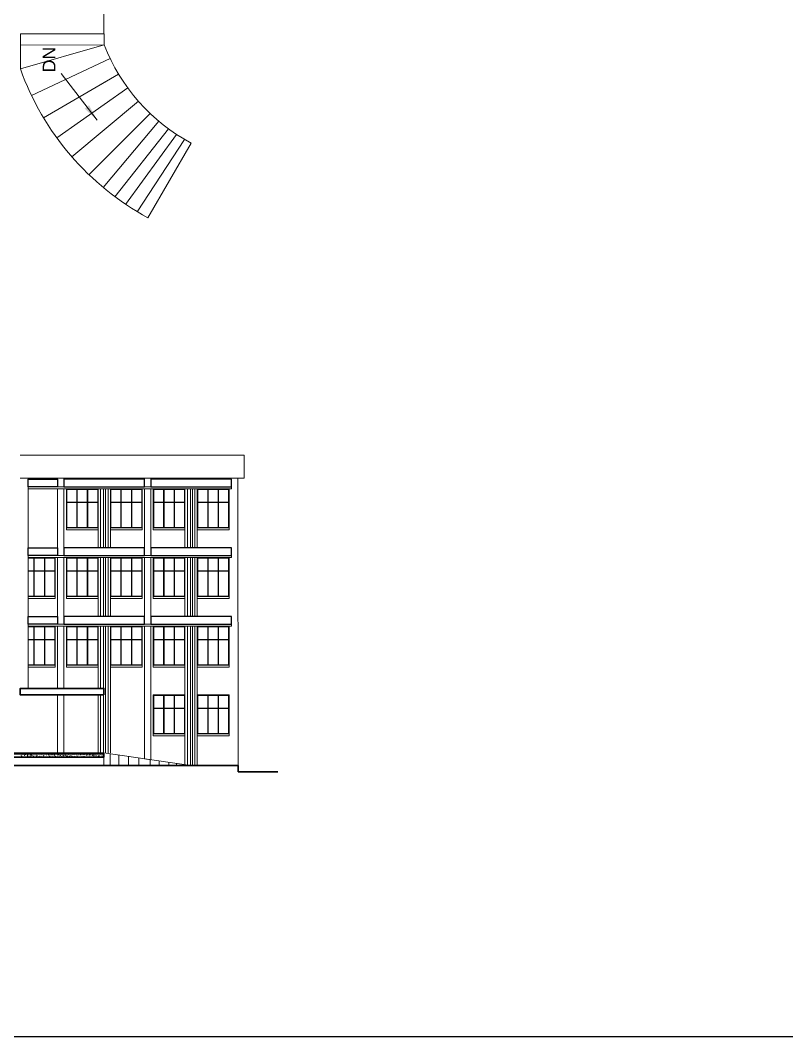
# Model space of a CAD drawing. Header units: millimetres. Extents: x 3614 to 12428, y -844 to 6844.
# Drawn here: x 5593.46 to 5629.76, y -606.44 to -558.34 of the extents above; entities that cross this region are included whole.
import ezdxf

# ---------------------------------------------------------------- set-up
doc = ezdxf.new("R2010")
doc.units = ezdxf.units.MM
doc.header["$LTSCALE"] = 40
doc.header["$MEASUREMENT"] = 0
doc.linetypes.add('DASHED', pattern=[0.75, 0.5, -0.25])
for name, color, linetype, lineweight in [('Beam', 254, 'CONTINUOUS', 25), ('CLL LEV.', 15, 'CONTINUOUS', 18), ('Dim', 220, 'CONTINUOUS', 15), ('E1', 7, 'CONTINUOUS', 20), ('E2', 250, 'CONTINUOUS', 20), ('E6', 254, 'CONTINUOUS', 15), ('Fixture', 44, 'CONTINUOUS', 15), ('FLOOR FINISH', 10, 'CONTINUOUS', 15), ('Hatch', 42, 'CONTINUOUS', 15), ('Hidden', 30, 'DASHED', 18), ('RAMP', 213, 'CONTINUOUS', 15), ('Stair', 1, 'CONTINUOUS', 15), ('Wall', 7, 'CONTINUOUS', 30), ('Window', 150, 'CONTINUOUS', 15), ('Window-Wall', 7, 'CONTINUOUS', 18)]:
    doc.layers.add(name, color=color, linetype=linetype, lineweight=lineweight)
doc.styles.add('L120', font='simplex.shx', dxfattribs={"height": 1})
doc.styles.get("Standard").update_dxf_attribs({"font": 'txt.shx', "height": 0.03937})
doc.styles.add('Tabrej.', font='GOTHIC.TTF', dxfattribs={"height": 1})
doc.dimstyles.get("Standard").update_dxf_attribs({"dimtxt": 0.18, "dimasz": 0.18, "dimexe": 0.18, "dimexo": 0.0625, "dimgap": 0.09, "dimtad": 0, "dimtih": 1, "dimtoh": 1, "dimdec": 4, "dimzin": 0, "dimdsep": 46, "dimtxsty": 'Standard', "dimcen": 0.09, "dimadec": 0, "dimazin": 0, "dimtfac": 1, "dimtdec": 4, "dimtofl": 0, "dimtmove": 0, "dimatfit": 3, "dimfxl": 0, "dimtolj": 1, "dimtzin": 0, "dimarcsym": 0})

# ---------------------------------------------------------------- blocks, each defined once
blk = doc.blocks.new('RET')
at = {"layer": 'CLL LEV.', "ltscale": 0.05}
blk.add_lwpolyline([(-0.05, -0.15), (1.45, -0.15), (1.45, -0.05), (-0.05, -0.05)], close=True, dxfattribs=at)
at = {"layer": 'Window', "ltscale": 0.05}
for points in [[(1.45, -0.05), (-0.05, -0.05), (-0.05, 1.79), (1.45, 1.79)], [(0.44, 1.165), (-0.03, 1.165), (-0.03, 1.77), (0.44, 1.77)], [(0.46, 1.165), (0.94, 1.165), (0.94, 1.77), (0.46, 1.77)], [(0.96, 1.77), (1.43, 1.77), (1.43, 1.165), (0.96, 1.165)], [(0.44, -0.03), (-0.03, -0.03), (-0.03, 1.145), (0.44, 1.145)], [(0.46, 1.145), (0.94, 1.145), (0.94, -0.03), (0.46, -0.03)], [(0.96, -0.03), (1.43, -0.03), (1.43, 1.145), (0.96, 1.145)]]:
    blk.add_lwpolyline(points, close=True, dxfattribs=at)
blk = doc.blocks.new('PORCH')
at = {"layer": 'RAMP', "ltscale": 0.05}
for p, q in [((-117.091, 51.925), (-118.753, 51.925)), ((-117.621, 47.963), (-118.753, 51.925)), ((-111.611, 51.925), (-109.95, 51.925)), ((-111.081, 47.963), (-109.95, 51.925)), ((-111.081, 47.963), (-111.081, 51.924)), ((-118.268, 47.672), (-120.007, 51.401)), ((-110.435, 47.672), (-108.696, 51.401)), ((-121.063, 50.832), (-119.218, 47.655)), ((-121.063, 50.832), (-118.998, 47.275)), ((-107.64, 50.832), (-109.704, 47.275)), ((-107.64, 50.832), (-109.484, 47.655)), ((-122.008, 50.207), (-119.651, 46.841)), ((-106.695, 50.207), (-109.051, 46.841)), ((-122.919, 49.483), (-120.28, 46.338)), ((-105.784, 49.483), (-108.422, 46.338)), ((-123.76, 48.681), (-120.861, 45.782)), ((-104.942, 48.681), (-107.842, 45.782)), ((-124.363, 48.008), (-121.227, 45.373)), ((-117.621, 47.963), (-117.091, 47.963)), ((-111.081, 47.963), (-111.611, 47.963)), ((-104.339, 48.008), (-107.475, 45.373)), ((-124.803, 47.452), (-121.596, 44.906)), ((-103.899, 47.452), (-107.107, 44.906)), ((-125.164, 46.944), (-121.859, 44.529)), ((-103.538, 46.944), (-106.843, 44.529)), ((-125.513, 46.397), (-122.09, 44.161)), ((-103.189, 46.397), (-106.613, 44.161)), ((-125.807, 45.886), (-122.27, 43.844)), ((-102.895, 45.886), (-106.433, 43.844))]:
    blk.add_line(p, q, dxfattribs=at)
at = {"layer": 'RAMP'}
blk.add_line((-117.621, 47.963), (-117.621, 51.924), dxfattribs=at)
at = {"layer": 'RAMP', "ltscale": 0.05}
for centre, radius, start, end in [((-114.351, 39.644), 13.046, 109.7167, 151.414), ((-114.351, 39.644), 13.046, 28.586, 70.2833), ((-114.34, 39.558), 9.014, 111.3484, 151.6118), ((-114.363, 39.558), 9.014, 28.3882, 68.6516)]:
    blk.add_arc(centre, radius, start, end, dxfattribs=at)
at = {"layer": 'Stair'}
for p, q in [((-117.091, 51.925), (-117.091, 47.965)), ((-111.611, 47.965), (-111.611, 51.925)), ((-117.091, 47.965), (-111.611, 47.965))]:
    blk.add_line(p, q, dxfattribs=at)
at = {"layer": 'Wall'}
blk.add_line((-117.091, 47.965), (-117.091, 47.965), dxfattribs=at)
at = {"layer": 'Wall', "char_height": 0.6, "attachment_point": 1, "style": 'Tabrej.'}
for s, insert in [('{\\fArial|b0|i0|c0|p34;DN}', (-118.914, 50.866)), ('{\\fArial|b0|i0|c0|p34;PORCH}', (-115.95, 50.461)), ('{\\fArial|b0|i0|c0|p34;UP}', (-104.6, 44.625))]:
    blk.add_mtext_dynamic_manual_height_columns(s, width=2.98657, gutter_width=5, heights=[0], dxfattribs=dict(at, insert=insert))
at = {"layer": 'Dim'}
for points, override in [([(-121.186, 48.292), (-118.977, 49.992)], {"dimscale": 40, "dimtxt": 1, "dimasz": 0.02, "dimdec": 2, "dimpost": "'", "dimtxsty": 'L120', "dimtdec": 2, "dimarcsym": 1}), ([(-106.34, 47.176), (-104.357, 44.813)], {"dimscale": 40, "dimtxt": 1, "dimasz": 0.02, "dimgap": 0.09, "dimtad": 0, "dimdec": 2, "dimpost": "'", "dimtxsty": 'L120', "dimtdec": 2, "dimarcsym": 1})]:
    blk.add_leader(points, dimstyle='Standard', override=override, dxfattribs=at)

msp = doc.modelspace()

# ---------------------------------------------------------------- linework, layer by layer
at = {"layer": 'Beam', "ltscale": 0.05}
for points in [[(5438.4239, -487.786), (5799.6085, -487.786), (5799.6085, -606.4426), (5438.4239, -606.4426)], [(5595.2288, -580.4198), (5593.8288, -580.4198), (5593.8288, -580.0598), (5595.2288, -580.0598)], [(5595.5267, -580.4198), (5599.3458, -580.4198), (5599.3458, -580.0598), (5595.5267, -580.0598)], [(5599.6438, -580.4198), (5603.4588, -580.4198), (5603.4588, -580.0598), (5599.6438, -580.0598)], [(5595.2288, -583.6698), (5593.8288, -583.6698), (5593.8288, -583.3098), (5595.2288, -583.3098)], [(5595.5267, -583.6698), (5599.3458, -583.6698), (5599.3458, -583.3098), (5595.5267, -583.3098)], [(5599.6438, -583.6698), (5603.4588, -583.6698), (5603.4588, -583.3098), (5599.6438, -583.3098)], [(5595.2288, -586.9198), (5593.8288, -586.9198), (5593.8288, -586.5598), (5595.2288, -586.5598)], [(5595.5267, -586.9198), (5599.3458, -586.9198), (5599.3458, -586.5598), (5595.5267, -586.5598)], [(5599.6438, -586.9198), (5603.4588, -586.9198), (5603.4588, -586.5598), (5599.6438, -586.5598)]]:
    msp.add_lwpolyline(points, close=True, dxfattribs=at)
at = {"layer": 'CLL LEV.', "ltscale": 0.05}
for points in [[(5593.8288, -585.7098), (5595.1138, -585.7098), (5595.1138, -585.6098), (5593.8288, -585.6098), (5593.8288, -585.6098)], [(5593.8288, -588.9598), (5595.1138, -588.9598), (5595.1138, -588.8598), (5593.8288, -588.8598), (5593.8288, -588.8598)]]:
    msp.add_lwpolyline(points, dxfattribs=at)
at = {"layer": 'E1', "ltscale": 0.05}
for p, q in [((5597.1438, -580.5198), (5597.1438, -583.3098)), ((5597.2588, -580.5198), (5597.2588, -583.3098)), ((5597.6138, -580.5198), (5597.6138, -583.3098)), ((5597.7288, -580.5198), (5597.7288, -583.3098)), ((5601.2588, -580.5198), (5601.2588, -583.3098)), ((5601.3738, -580.5198), (5601.3738, -583.3098)), ((5601.7288, -580.5198), (5601.7288, -583.3098)), ((5601.8438, -580.5198), (5601.8438, -583.3098)), ((5597.1438, -583.7698), (5597.1438, -586.5598)), ((5597.2588, -583.7698), (5597.2588, -586.5598)), ((5597.6138, -583.7698), (5597.6138, -586.5598)), ((5597.7288, -583.7698), (5597.7288, -586.5598)), ((5601.2588, -583.7698), (5601.2588, -586.5598)), ((5601.3738, -583.7698), (5601.3738, -586.5598)), ((5601.7288, -583.7698), (5601.7288, -586.5598)), ((5601.8438, -583.7698), (5601.8438, -586.5598)), ((5597.1438, -587.0198), (5597.1438, -589.9598)), ((5597.2588, -587.0198), (5597.2588, -589.9598)), ((5597.6138, -587.0198), (5597.6138, -593.0098)), ((5597.7288, -587.0198), (5597.7288, -593.0098)), ((5601.2588, -587.0198), (5601.2588, -593.57)), ((5601.3738, -587.0198), (5601.3738, -593.5867)), ((5601.7288, -587.0198), (5601.7288, -593.6098)), ((5601.8438, -587.0198), (5601.8438, -593.6098)), ((5597.1438, -590.2698), (5597.1438, -593.0098)), ((5597.2588, -590.2698), (5597.2588, -593.0098))]:
    msp.add_line(p, q, dxfattribs=at)
at = {"layer": 'E2', "linetype": 'Continuous', "ltscale": 0.05}
for p, q in [((5604.0588, -578.9198), (5593.4569, -578.9198)), ((5604.0588, -580.0098), (5604.0588, -578.9198)), ((5603.7588, -580.0098), (5604.0588, -580.0098))]:
    msp.add_line(p, q, dxfattribs=at)
for points in [[(5593.4568, -580.0098), (5603.7588, -580.0098), (5603.7747, -593.6098)], [(5595.2288, -580.4198), (5595.2288, -580.0098)], [(5595.5267, -580.0098), (5595.5267, -580.4198)], [(5599.3458, -580.4198), (5599.3458, -580.0098)], [(5599.6438, -580.0098), (5599.6438, -580.4198)], [(5595.2288, -583.2598), (5595.2288, -580.5198)], [(5595.5267, -580.5198), (5595.5267, -583.2598)], [(5599.3458, -583.2598), (5599.3458, -580.5198)], [(5599.6438, -580.5198), (5599.6438, -583.2598)], [(5595.2288, -583.6698), (5595.2288, -583.2598)], [(5595.5267, -583.2598), (5595.5267, -583.6698)], [(5599.3458, -583.6698), (5599.3458, -583.2598)], [(5599.6438, -583.2598), (5599.6438, -583.6698)], [(5595.2288, -586.8698), (5595.2288, -583.7698)], [(5595.5267, -583.7698), (5595.5267, -586.8698)], [(5599.3458, -586.8698), (5599.3458, -583.7698)], [(5599.6438, -583.7698), (5599.6438, -586.8698)], [(5595.2288, -589.9598), (5595.2288, -587.0198)], [(5595.5267, -587.0198), (5595.5267, -589.9598)], [(5599.6438, -587.0198), (5599.6438, -593.3341), (5599.3458, -593.2906), (5599.3458, -587.0198)], [(5595.5267, -590.2698), (5595.5267, -593.0098), (5595.2288, -593.0098), (5595.2288, -590.2698)]]:
    msp.add_lwpolyline(points, dxfattribs=at)
at = {"layer": 'E6', "linetype": 'Continuous', "ltscale": 0.05}
for p, q in [((5593.8288, -589.9598), (5593.8288, -580.0098)), ((5597.4235, -593.0098), (5601.5314, -593.6098)), ((5597.4235, -593.0519), (5597.4235, -593.6098)), ((5597.7122, -593.0519), (5597.7122, -593.6098)), ((5598.1289, -593.1128), (5598.1289, -593.6098)), ((5598.5771, -593.1783), (5598.5771, -593.6098)), ((5599.0712, -593.2504), (5599.0712, -593.6098)), ((5599.6112, -593.3293), (5599.6112, -593.6098)), ((5600.03, -593.3905), (5600.03, -593.6098)), ((5600.4951, -593.4584), (5600.4951, -593.6098)), ((5600.8528, -593.5107), (5600.8528, -593.6098)), ((5601.2163, -593.5638), (5601.2163, -593.6098))]:
    msp.add_line(p, q, dxfattribs=at)
at = {"layer": 'E6', "color": 5, "linetype": 'Continuous', "lineweight": 30, "ltscale": 0.05}
for p, q in [((5582.9558, -593.0598), (5597.4235, -593.0598)), ((5597.4235, -593.2098), (5597.4235, -593.0598)), ((5582.9558, -593.2098), (5597.4235, -593.2098))]:
    msp.add_line(p, q, dxfattribs=at)
at = {"layer": 'Fixture', "ltscale": 0.05}
for p, q in [((5597.4005, -580.5198), (5597.4005, -583.3098)), ((5597.5005, -580.5198), (5597.5005, -583.3098)), ((5601.5155, -580.5198), (5601.5155, -583.3098)), ((5601.6155, -580.5198), (5601.6155, -583.3098)), ((5597.4005, -583.7698), (5597.4005, -586.5598)), ((5597.5005, -583.7698), (5597.5005, -586.5598)), ((5601.5155, -583.7698), (5601.5155, -586.5598)), ((5601.6155, -583.7698), (5601.6155, -586.5598)), ((5597.4005, -587.0198), (5597.4005, -589.9598)), ((5597.5005, -587.0198), (5597.5005, -593.0098)), ((5601.5155, -587.0198), (5601.5155, -593.6098)), ((5601.6155, -587.0198), (5601.6155, -593.6098)), ((5597.4005, -590.2698), (5597.4005, -593.0098))]:
    msp.add_line(p, q, dxfattribs=at)
at = {"layer": 'FLOOR FINISH', "linetype": 'Continuous', "ltscale": 0.05}
for p, q in [((5582.9558, -593.0098), (5597.4235, -593.0098)), ((5597.4235, -593.0098), (5597.4235, -593.2098))]:
    msp.add_line(p, q, dxfattribs=at)
at = {"layer": 'Hatch', "linetype": 'Continuous', "ltscale": 0.05}
for p, q in [((5593.5055, -593.0622), (5593.5055, -593.0622)), ((5593.5055, -593.092), (5593.5055, -593.092)), ((5593.5262, -593.096), (5593.5262, -593.096)), ((5593.5681, -593.097), (5593.5681, -593.097)), ((5593.5791, -593.0701), (5593.5969, -593.0729)), ((5593.5813, -593.0679), (5593.589, -593.0598)), ((5593.5969, -593.0729), (5593.5953, -593.0598)), ((5593.6122, -593.0965), (5593.6122, -593.0965)), ((5593.6428, -593.0759), (5593.6428, -593.0759)), ((5593.6708, -593.0829), (5593.6708, -593.0829)), ((5593.6759, -593.0956), (5593.6899, -593.0902)), ((5593.6759, -593.0956), (5593.6859, -593.1023)), ((5593.6858, -593.1023), (5593.6899, -593.0902)), ((5593.719, -593.101), (5593.719, -593.101)), ((5593.7718, -593.0701), (5593.7718, -593.0701)), ((5593.7807, -593.098), (5593.7807, -593.098)), ((5593.7947, -593.101), (5593.8103, -593.0848)), ((5593.8074, -593.0998), (5593.8074, -593.0998)), ((5593.8103, -593.106), (5593.8081, -593.087)), ((5593.9071, -593.0813), (5593.9071, -593.0813)), ((5593.924, -593.0798), (5593.924, -593.0798)), ((5593.9571, -593.0747), (5593.9571, -593.0747)), ((5594.0329, -593.0648), (5594.0329, -593.0648)), ((5594.0407, -593.0598), (5594.0407, -593.0598)), ((5594.077, -593.0948), (5594.077, -593.0948)), ((5594.1809, -593.0798), (5594.1809, -593.0798)), ((5594.2835, -593.0657), (5594.2835, -593.0657)), ((5594.3503, -593.0897), (5594.3503, -593.0897)), ((5594.3587, -593.0938), (5594.3587, -593.0938)), ((5594.4088, -593.0872), (5594.4088, -593.0872)), ((5594.4188, -593.0631), (5594.4275, -593.0598)), ((5594.4188, -593.0631), (5594.4288, -593.0698)), ((5594.4287, -593.0698), (5594.4321, -593.0598)), ((5594.467, -593.0697), (5594.467, -593.0697)), ((5594.4845, -593.0773), (5594.4845, -593.0773)), ((5594.4885, -593.0606), (5594.4892, -593.0598)), ((5594.4885, -593.0606), (5594.5005, -593.0616)), ((5594.5004, -593.0617), (5594.5001, -593.0598)), ((5594.5887, -593.0904), (5594.5887, -593.0904)), ((5594.6108, -593.0606), (5594.6108, -593.0606)), ((5594.632, -593.0731), (5594.6416, -593.0617)), ((5594.632, -593.0731), (5594.6439, -593.0742)), ((5594.6439, -593.0743), (5594.6416, -593.0617)), ((5594.6551, -593.0623), (5594.6551, -593.0623)), ((5594.6897, -593.0776), (5594.6897, -593.0776)), ((5594.7063, -593.0791), (5594.7203, -593.0737)), ((5594.7063, -593.0791), (5594.7162, -593.0858)), ((5594.7162, -593.0858), (5594.7202, -593.0738)), ((5594.7618, -593.0668), (5594.7618, -593.0668)), ((5594.7754, -593.0857), (5594.7851, -593.0742)), ((5594.7754, -593.0857), (5594.7874, -593.0867)), ((5594.7873, -593.0868), (5594.785, -593.0743)), ((5594.7936, -593.0626), (5594.7936, -593.0626)), ((5594.8604, -593.0997), (5594.8604, -593.0997)), ((5594.8686, -593.0713), (5594.8686, -593.0713)), ((5594.9189, -593.0982), (5594.9285, -593.0868)), ((5594.9189, -593.0982), (5594.9308, -593.0993)), ((5594.9308, -593.0994), (5594.9285, -593.0868)), ((5594.9361, -593.0898), (5594.9361, -593.0898)), ((5594.9754, -593.0758), (5594.9754, -593.0758)), ((5594.9937, -593.0951), (5595.0077, -593.0898)), ((5594.9937, -593.0951), (5595.0036, -593.1018)), ((5595.0036, -593.1019), (5595.0076, -593.0898)), ((5595.0419, -593.0889), (5595.0419, -593.0889)), ((5595.0467, -593.0739), (5595.0645, -593.0767)), ((5595.0489, -593.0717), (5595.0603, -593.0598)), ((5595.0623, -593.1108), (5595.072, -593.0993)), ((5595.0645, -593.0767), (5595.0625, -593.0598)), ((5595.0625, -593.0731), (5595.0625, -593.0731)), ((5595.0742, -593.1119), (5595.0719, -593.0994)), ((5595.0821, -593.0803), (5595.0821, -593.0803)), ((5595.0987, -593.0873), (5595.0987, -593.0873)), ((5595.1125, -593.0665), (5595.1125, -593.0665)), ((5595.1585, -593.0689), (5595.1585, -593.0689)), ((5595.1889, -593.0848), (5595.1889, -593.0848)), ((5595.2014, -593.0733), (5595.2014, -593.0733)), ((5595.2535, -593.0625), (5595.2535, -593.0625)), ((5595.2623, -593.1048), (5595.2779, -593.0886)), ((5595.2779, -593.1098), (5595.2757, -593.0908)), ((5595.2957, -593.0893), (5595.2957, -593.0893)), ((5595.3025, -593.0605), (5595.3025, -593.0605)), ((5595.3231, -593.0928), (5595.3231, -593.0928)), ((5595.3603, -593.067), (5595.3603, -593.067)), ((5595.4024, -593.0939), (5595.4024, -593.0939)), ((5595.4397, -593.0728), (5595.4397, -593.0728)), ((5595.467, -593.0715), (5595.467, -593.0715)), ((5595.5066, -593.098), (5595.5066, -593.098)), ((5595.5092, -593.0984), (5595.5092, -593.0984)), ((5595.5141, -593.0856), (5595.5141, -593.0856)), ((5595.5642, -593.079), (5595.5642, -593.079)), ((5595.5738, -593.076), (5595.5738, -593.076)), ((5595.6076, -593.0852), (5595.6076, -593.0852)), ((5595.6399, -593.0691), (5595.6399, -593.0691)), ((5595.6806, -593.0805), (5595.6806, -593.0805)), ((5595.7115, -593.0702), (5595.7115, -593.0702)), ((5595.7366, -593.0627), (5595.7441, -593.0598)), ((5595.7366, -593.0627), (5595.7465, -593.0694)), ((5595.7465, -593.0694), (5595.7497, -593.0598)), ((5595.7873, -593.085), (5595.7873, -593.085)), ((5595.866, -593.0827), (5595.866, -593.0827)), ((5595.8941, -593.0895), (5595.8941, -593.0895)), ((5595.9657, -593.0981), (5595.9657, -593.0981)), ((5595.9827, -593.0627), (5595.9827, -593.0627)), ((5596.0008, -593.0941), (5596.0008, -593.0941)), ((5596.0158, -593.0915), (5596.0158, -593.0915)), ((5596.0166, -593.0949), (5596.0166, -593.0949)), ((5596.024, -593.0787), (5596.038, -593.0733)), ((5596.024, -593.0787), (5596.034, -593.0854)), ((5596.0339, -593.0854), (5596.038, -593.0733)), ((5596.0915, -593.0816), (5596.0915, -593.0816)), ((5596.1076, -593.0986), (5596.1076, -593.0986)), ((5596.1193, -593.0808), (5596.1193, -593.0808)), ((5596.1822, -593.0608), (5596.183, -593.0598)), ((5596.1822, -593.0608), (5596.1942, -593.0618)), ((5596.1941, -593.0619), (5596.1937, -593.0598)), ((5596.2178, -593.0649), (5596.2178, -593.0649)), ((5596.2204, -593.068), (5596.2204, -593.068)), ((5596.3114, -593.0947), (5596.3254, -593.0893)), ((5596.3114, -593.0947), (5596.3214, -593.1014)), ((5596.3213, -593.1014), (5596.3254, -593.0893)), ((5596.3257, -593.0733), (5596.3353, -593.0618)), ((5596.3257, -593.0733), (5596.3376, -593.0744)), ((5596.3376, -593.0744), (5596.3353, -593.0619)), ((5596.4691, -593.0859), (5596.4788, -593.0744)), ((5596.4691, -593.0859), (5596.4811, -593.0869)), ((5596.481, -593.087), (5596.4787, -593.0744)), ((5596.5144, -593.0777), (5596.5321, -593.0805)), ((5596.5165, -593.0755), (5596.5316, -593.0598)), ((5596.5255, -593.0927), (5596.5255, -593.0927)), ((5596.5321, -593.0805), (5596.5299, -593.0615)), ((5596.5432, -593.094), (5596.5432, -593.094)), ((5596.5576, -593.0819), (5596.5576, -593.0819)), ((5596.6126, -593.0984), (5596.6222, -593.0869)), ((5596.6126, -593.0984), (5596.6245, -593.0995)), ((5596.6245, -593.0995), (5596.6222, -593.087)), ((5596.6294, -593.0777), (5596.6294, -593.0777)), ((5596.6695, -593.0774), (5596.6695, -593.0774)), ((5596.6742, -593.0619), (5596.6742, -593.0619)), ((5596.7196, -593.0708), (5596.7196, -593.0708)), ((5596.73, -593.1086), (5596.7455, -593.0923)), ((5596.7321, -593.0636), (5596.7321, -593.0636)), ((5596.7456, -593.1136), (5596.7433, -593.0946)), ((5596.756, -593.111), (5596.7657, -593.0995)), ((5596.7679, -593.1121), (5596.7656, -593.0995)), ((5596.7953, -593.0609), (5596.7953, -593.0609)), ((5596.8388, -593.0858), (5596.8388, -593.0858)), ((5596.9554, -593.0658), (5596.9554, -593.0658)), ((5597.0372, -593.0883), (5597.0372, -593.0883)), ((5597.0543, -593.0622), (5597.0607, -593.0598)), ((5597.0543, -593.0622), (5597.0643, -593.0689)), ((5597.0642, -593.069), (5597.0673, -593.0598)), ((5597.1211, -593.0899), (5597.1211, -593.0899)), ((5597.1382, -593.0755), (5597.1382, -593.0755)), ((5597.1712, -593.0833), (5597.1712, -593.0833)), ((5597.2421, -593.0605), (5597.2421, -593.0605)), ((5597.2469, -593.0734), (5597.2469, -593.0734)), ((5597.2651, -593.0957), (5597.2651, -593.0957)), ((5597.3418, -593.0783), (5597.3558, -593.0729)), ((5597.3418, -593.0783), (5597.3517, -593.085)), ((5597.3516, -593.085), (5597.3557, -593.0729)), ((5597.3817, -593.0757), (5597.3817, -593.0757)), ((5593.4618, -593.1786), (5593.4618, -593.1786)), ((5593.4642, -593.112), (5593.4642, -593.112)), ((5593.4665, -593.1942), (5593.4665, -593.1942)), ((5593.5079, -593.1601), (5593.5219, -593.1547)), ((5593.5079, -593.1601), (5593.5179, -593.1668)), ((5593.5121, -593.1232), (5593.5218, -593.1117)), ((5593.5121, -593.1232), (5593.5241, -593.1242)), ((5593.5178, -593.1668), (5593.5218, -593.1547)), ((5593.524, -593.1243), (5593.5217, -593.1118)), ((5593.5286, -593.1311), (5593.5286, -593.1311)), ((5593.5657, -593.1636), (5593.5657, -593.1636)), ((5593.5733, -593.1987), (5593.5733, -593.1987)), ((5593.5741, -593.1399), (5593.5741, -593.1399)), ((5593.6023, -593.1934), (5593.6023, -593.1934)), ((5593.6524, -593.1868), (5593.6524, -593.1868)), ((5593.6549, -593.1145), (5593.6549, -593.1145)), ((5593.6556, -593.1357), (5593.6652, -593.1242)), ((5593.6556, -593.1357), (5593.6675, -593.1368)), ((5593.6675, -593.1369), (5593.6652, -593.1243)), ((5593.6684, -593.1495), (5593.6684, -593.1495)), ((5593.6801, -593.2032), (5593.6801, -593.2032)), ((5593.6908, -593.1198), (5593.6908, -593.1198)), ((5593.705, -593.1079), (5593.705, -593.1079)), ((5593.7281, -593.1768), (5593.7281, -593.1768)), ((5593.767, -593.2033), (5593.767, -593.2033)), ((5593.7671, -593.1898), (5593.7671, -593.1898)), ((5593.7694, -593.1367), (5593.7694, -593.1367)), ((5593.7868, -593.2077), (5593.7868, -593.2077)), ((5593.7926, -593.1032), (5593.8103, -593.106)), ((5593.7953, -593.1761), (5593.8093, -593.1707)), ((5593.7953, -593.1761), (5593.8053, -593.1828)), ((5593.799, -593.1483), (5593.8087, -593.1368)), ((5593.799, -593.1483), (5593.811, -593.1493)), ((5593.8052, -593.1828), (5593.8093, -593.1707)), ((5593.8109, -593.1494), (5593.8086, -593.1369)), ((5593.8258, -593.1055), (5593.8258, -593.1055)), ((5593.8544, -593.1602), (5593.8544, -593.1602)), ((5593.8708, -593.1883), (5593.8708, -593.1883)), ((5593.8733, -593.1217), (5593.8733, -593.1217)), ((5593.8838, -593.1698), (5593.8838, -593.1698)), ((5593.9045, -593.1536), (5593.9045, -593.1536)), ((5593.9325, -593.11), (5593.9325, -593.11)), ((5593.9425, -593.1608), (5593.9521, -593.1493)), ((5593.9425, -593.1608), (5593.9544, -593.1619)), ((5593.9544, -593.162), (5593.9521, -593.1494)), ((5593.9634, -593.1116), (5593.9774, -593.1062)), ((5593.9634, -593.1116), (5593.9733, -593.1183)), ((5593.9733, -593.1183), (5593.9773, -593.1062)), ((5593.9735, -593.1742), (5593.9735, -593.1742)), ((5593.976, -593.1076), (5593.976, -593.1076)), ((5593.9803, -593.1436), (5593.9803, -593.1436)), ((5594.0004, -593.1498), (5594.0004, -593.1498)), ((5594.006, -593.1363), (5594.0238, -593.1391)), ((5594.0082, -593.1341), (5594.0237, -593.1179)), ((5594.0238, -593.1391), (5594.0216, -593.1201)), ((5594.0393, -593.1145), (5594.0393, -593.1145)), ((5594.054, -593.2059), (5594.054, -593.2059)), ((5594.0745, -593.1614), (5594.0745, -593.1614)), ((5594.0828, -593.1921), (5594.0968, -593.1867)), ((5594.0828, -593.1921), (5594.0927, -593.1988)), ((5594.0859, -593.1734), (5594.0956, -593.1619)), ((5594.0859, -593.1734), (5594.0979, -593.1744)), ((5594.0926, -593.1988), (5594.0967, -593.1867)), ((5594.0978, -593.1745), (5594.0955, -593.162)), ((5594.104, -593.1993), (5594.104, -593.1993)), ((5594.1066, -593.127), (5594.1066, -593.127)), ((5594.1171, -593.1298), (5594.1171, -593.1298)), ((5594.1461, -593.119), (5594.1461, -593.119)), ((5594.1566, -593.1204), (5594.1566, -593.1204)), ((5594.1784, -593.1464), (5594.1784, -593.1464)), ((5594.1798, -593.1893), (5594.1798, -593.1893)), ((5594.2195, -593.1694), (5594.2372, -593.1722)), ((5594.2216, -593.1672), (5594.2372, -593.151)), ((5594.2294, -593.1859), (5594.239, -593.1744)), ((5594.2294, -593.1859), (5594.2413, -593.187)), ((5594.2324, -593.1104), (5594.2324, -593.1104)), ((5594.2337, -593.1098), (5594.2337, -593.1098)), ((5594.2372, -593.1722), (5594.235, -593.1532)), ((5594.2413, -593.1871), (5594.239, -593.1745)), ((5594.2508, -593.1276), (5594.2648, -593.1222)), ((5594.2508, -593.1276), (5594.2607, -593.1343)), ((5594.2528, -593.1235), (5594.2528, -593.1235)), ((5594.2607, -593.1343), (5594.2647, -593.1222)), ((5594.2787, -593.1989), (5594.2787, -593.1989)), ((5594.2811, -593.1323), (5594.2811, -593.1323)), ((5594.3061, -593.1727), (5594.3061, -593.1727)), ((5594.3421, -593.2091), (5594.3421, -593.2091)), ((5594.3561, -593.1661), (5594.3561, -593.1661)), ((5594.3596, -593.1281), (5594.3596, -593.1281)), ((5594.3702, -593.2081), (5594.3842, -593.2028)), ((5594.3702, -593.2081), (5594.3726, -593.2098)), ((5594.3728, -593.1985), (5594.3825, -593.187)), ((5594.3728, -593.1985), (5594.3848, -593.1995)), ((5594.3797, -593.1861), (5594.3797, -593.1861)), ((5594.3818, -593.2098), (5594.3841, -593.2028)), ((5594.3821, -593.1195), (5594.3821, -593.1195)), ((5594.3847, -593.1996), (5594.3824, -593.1871)), ((5594.4319, -593.1561), (5594.4319, -593.1561)), ((5594.4329, -593.2026), (5594.4507, -593.2053)), ((5594.4351, -593.2003), (5594.4506, -593.1841)), ((5594.4507, -593.2053), (5594.4484, -593.1863)), ((5594.4587, -593.189), (5594.4587, -593.189)), ((5594.4664, -593.1326), (5594.4664, -593.1326)), ((5594.4836, -593.1711), (5594.4836, -593.1711)), ((5594.486, -593.1045), (5594.486, -593.1045)), ((5594.5173, -593.2098), (5594.5259, -593.1995)), ((5594.5278, -593.2098), (5594.5259, -593.1996)), ((5594.5382, -593.1436), (5594.5522, -593.1383)), ((5594.5382, -593.1436), (5594.5482, -593.1503)), ((5594.5481, -593.1503), (5594.5522, -593.1383)), ((5594.5582, -593.1395), (5594.5582, -593.1395)), ((5594.5731, -593.1371), (5594.5731, -593.1371)), ((5594.5753, -593.169), (5594.5753, -593.169)), ((5594.5863, -593.157), (5594.5863, -593.157)), ((5594.6083, -593.1329), (5594.6083, -593.1329)), ((5594.6314, -593.2018), (5594.6314, -593.2018)), ((5594.6799, -593.1416), (5594.6799, -593.1416)), ((5594.684, -593.1229), (5594.684, -593.1229)), ((5594.6873, -593.1442), (5594.6873, -593.1442)), ((5594.692, -593.149), (5594.692, -593.149)), ((5594.7399, -593.1929), (5594.7399, -593.1929)), ((5594.7577, -593.1852), (5594.7577, -593.1852)), ((5594.7866, -593.1461), (5594.7866, -593.1461)), ((5594.7887, -593.1958), (5594.7887, -593.1958)), ((5594.7912, -593.1292), (5594.7912, -593.1292)), ((5594.8078, -593.1786), (5594.8078, -593.1786)), ((5594.8086, -593.129), (5594.8086, -593.129)), ((5594.8103, -593.1063), (5594.8103, -593.1063)), ((5594.8256, -593.1596), (5594.8397, -593.1543)), ((5594.8257, -593.1596), (5594.8356, -593.1664)), ((5594.8355, -593.1664), (5594.8396, -593.1543)), ((5594.8565, -593.1729), (5594.8565, -593.1729)), ((5594.8835, -593.1686), (5594.8835, -593.1686)), ((5594.8914, -593.1817), (5594.8914, -593.1817)), ((5594.8934, -593.1506), (5594.8934, -593.1506)), ((5594.8938, -593.1151), (5594.8938, -593.1151)), ((5594.9253, -593.109), (5594.9253, -593.109)), ((5594.9732, -593.1529), (5594.9732, -593.1529)), ((5594.9924, -593.1689), (5594.9924, -593.1689)), ((5594.9949, -593.1023), (5594.9949, -593.1023)), ((5595.0002, -593.1551), (5595.0002, -593.1551)), ((5595.0098, -593.152), (5595.0098, -593.152)), ((5595.0599, -593.1454), (5595.0599, -593.1454)), ((5595.0623, -593.1108), (5595.0743, -593.1118)), ((5595.0898, -593.1329), (5595.0898, -593.1329)), ((5595.0963, -593.1539), (5595.0963, -593.1539)), ((5595.1069, -593.1596), (5595.1069, -593.1596)), ((5595.1131, -593.1757), (5595.1271, -593.1703)), ((5595.1131, -593.1757), (5595.123, -593.1824)), ((5595.123, -593.1824), (5595.127, -593.1703)), ((5595.1357, -593.1354), (5595.1357, -593.1354)), ((5595.1662, -593.2028), (5595.1662, -593.2028)), ((5595.1966, -593.2064), (5595.1966, -593.2064)), ((5595.199, -593.1398), (5595.199, -593.1398)), ((5595.2058, -593.1233), (5595.2154, -593.1119)), ((5595.2058, -593.1233), (5595.2178, -593.1244)), ((5595.2065, -593.1128), (5595.2065, -593.1128)), ((5595.2093, -593.1977), (5595.2093, -593.1977)), ((5595.2137, -593.1641), (5595.2137, -593.1641)), ((5595.2177, -593.1245), (5595.2154, -593.1119)), ((5595.2594, -593.1911), (5595.2594, -593.1911)), ((5595.2602, -593.107), (5595.278, -593.1098)), ((5595.262, -593.1188), (5595.262, -593.1188)), ((5595.2811, -593.1112), (5595.2951, -593.1058)), ((5595.2811, -593.1112), (5595.2911, -593.1179)), ((5595.2828, -593.1828), (5595.2828, -593.1828)), ((5595.291, -593.1179), (5595.2951, -593.1058)), ((5595.2976, -593.1936), (5595.2976, -593.1936)), ((5595.3, -593.127), (5595.3, -593.127)), ((5595.312, -593.1122), (5595.312, -593.1122)), ((5595.3205, -593.1687), (5595.3205, -593.1687)), ((5595.3352, -593.1811), (5595.3352, -593.1811)), ((5595.3492, -593.1359), (5595.3589, -593.1244)), ((5595.3492, -593.1359), (5595.3612, -593.1369)), ((5595.3612, -593.137), (5595.3588, -593.1245)), ((5595.3878, -593.1022), (5595.3878, -593.1022)), ((5595.3995, -593.1628), (5595.3995, -593.1628)), ((5595.4005, -593.1917), (5595.4145, -593.1863)), ((5595.4005, -593.1917), (5595.4105, -593.1984)), ((5595.4015, -593.1786), (5595.4015, -593.1786)), ((5595.4039, -593.112), (5595.4039, -593.112)), ((5595.4104, -593.1984), (5595.4144, -593.1863)), ((5595.4272, -593.1732), (5595.4272, -593.1732)), ((5595.4615, -593.1645), (5595.4615, -593.1645)), ((5595.4736, -593.1401), (5595.4914, -593.1429)), ((5595.4758, -593.1379), (5595.4914, -593.1217)), ((5595.4914, -593.1429), (5595.4892, -593.1239)), ((5595.4927, -593.1484), (5595.5023, -593.137)), ((5595.4927, -593.1484), (5595.5047, -593.1495)), ((5595.5046, -593.1496), (5595.5023, -593.137)), ((5595.5042, -593.1645), (5595.5042, -593.1645)), ((5595.5115, -593.1579), (5595.5115, -593.1579)), ((5595.5161, -593.1428), (5595.5161, -593.1428)), ((5595.534, -593.1777), (5595.534, -593.1777)), ((5595.5685, -593.1272), (5595.5825, -593.1218)), ((5595.5685, -593.1272), (5595.5785, -593.1339)), ((5595.5784, -593.1339), (5595.5825, -593.1218)), ((5595.5873, -593.1479), (5595.5873, -593.1479)), ((5595.6052, -593.1517), (5595.6052, -593.1517)), ((5595.616, -593.1029), (5595.616, -593.1029)), ((5595.6328, -593.1228), (5595.6328, -593.1228)), ((5595.6362, -593.161), (5595.6458, -593.1495)), ((5595.6362, -593.161), (5595.6481, -593.162)), ((5595.6408, -593.1822), (5595.6408, -593.1822)), ((5595.6481, -593.1621), (5595.6457, -593.1496)), ((5595.6871, -593.1732), (5595.7049, -593.176)), ((5595.6879, -593.2077), (5595.7019, -593.2023)), ((5595.6879, -593.2077), (5595.691, -593.2098)), ((5595.6892, -593.171), (5595.7048, -593.1548)), ((5595.6994, -593.2098), (5595.7019, -593.2023)), ((5595.7048, -593.176), (5595.7026, -593.157)), ((5595.7066, -593.2033), (5595.7066, -593.2033)), ((5595.7091, -593.1367), (5595.7091, -593.1367)), ((5595.7111, -593.2036), (5595.7111, -593.2036)), ((5595.7136, -593.1313), (5595.7136, -593.1313)), ((5595.7227, -593.1074), (5595.7227, -593.1074)), ((5595.7475, -593.1867), (5595.7475, -593.1867)), ((5595.7494, -593.1027), (5595.7494, -593.1027)), ((5595.7637, -593.1247), (5595.7637, -593.1247)), ((5595.7796, -593.1735), (5595.7892, -593.1621)), ((5595.7796, -593.1735), (5595.7916, -593.1746)), ((5595.7868, -593.1936), (5595.7868, -593.1936)), ((5595.7915, -593.1747), (5595.7892, -593.1621)), ((5595.8093, -593.1892), (5595.8093, -593.1892)), ((5595.8117, -593.1227), (5595.8117, -593.1227)), ((5595.8295, -593.1119), (5595.8295, -593.1119)), ((5595.8394, -593.1147), (5595.8394, -593.1147)), ((5595.8543, -593.1912), (5595.8543, -593.1912)), ((5595.856, -593.1432), (5595.87, -593.1378)), ((5595.856, -593.1432), (5595.8659, -593.1499)), ((5595.8578, -593.202), (5595.8578, -593.202)), ((5595.8659, -593.1499), (5595.8699, -593.1378)), ((5595.9005, -593.2064), (5595.9183, -593.2091)), ((5595.9027, -593.2041), (5595.9183, -593.1879)), ((5595.9103, -593.1764), (5595.9103, -593.1764)), ((5595.9128, -593.1099), (5595.9128, -593.1099)), ((5595.9131, -593.177), (5595.9131, -593.177)), ((5595.9183, -593.2091), (5595.9161, -593.1901)), ((5595.9231, -593.1861), (5595.9327, -593.1746)), ((5595.9231, -593.1861), (5595.935, -593.1871)), ((5595.935, -593.1872), (5595.9326, -593.1747)), ((5595.9363, -593.1164), (5595.9363, -593.1164)), ((5595.9611, -593.1957), (5595.9611, -593.1957)), ((5595.9632, -593.1704), (5595.9632, -593.1704)), ((5595.9744, -593.182), (5595.9744, -593.182)), ((5596.0142, -593.1614), (5596.0142, -593.1614)), ((5596.0389, -593.1604), (5596.0389, -593.1604)), ((5596.043, -593.1209), (5596.043, -593.1209)), ((5596.0665, -593.1986), (5596.0761, -593.1872)), ((5596.0665, -593.1986), (5596.0785, -593.1997)), ((5596.0678, -593.2002), (5596.0678, -593.2002)), ((5596.0784, -593.1998), (5596.0761, -593.1872)), ((5596.091, -593.162), (5596.091, -593.162)), ((5596.1169, -593.1474), (5596.1169, -593.1474)), ((5596.139, -593.2059), (5596.139, -593.2059)), ((5596.1434, -593.1592), (5596.1574, -593.1538)), ((5596.1434, -593.1592), (5596.1533, -593.1659)), ((5596.1498, -593.1254), (5596.1498, -593.1254)), ((5596.1533, -593.1659), (5596.1573, -593.1538)), ((5596.1652, -593.1438), (5596.1652, -593.1438)), ((5596.1746, -593.2047), (5596.1746, -593.2047)), ((5596.2077, -593.142), (5596.2077, -593.142)), ((5596.2112, -593.2098), (5596.2196, -593.1997)), ((5596.2144, -593.1031), (5596.2144, -593.1031)), ((5596.2153, -593.1372), (5596.2153, -593.1372)), ((5596.2155, -593.2011), (5596.2155, -593.2011)), ((5596.2179, -593.1345), (5596.2179, -593.1345)), ((5596.2214, -593.2098), (5596.2196, -593.1998)), ((5596.2384, -593.2061), (5596.2384, -593.2061)), ((5596.2556, -593.1859), (5596.2556, -593.1859)), ((5596.2565, -593.1299), (5596.2565, -593.1299)), ((5596.2814, -593.2093), (5596.2814, -593.2093)), ((5596.291, -593.1272), (5596.291, -593.1272)), ((5596.3194, -593.1861), (5596.3194, -593.1861)), ((5596.3211, -593.1076), (5596.3211, -593.1076)), ((5596.3218, -593.1196), (5596.3218, -593.1196)), ((5596.3243, -593.122), (5596.3243, -593.122)), ((5596.3633, -593.1345), (5596.3633, -593.1345)), ((5596.3647, -593.1895), (5596.3647, -593.1895)), ((5596.3722, -593.1659), (5596.3722, -593.1659)), ((5596.4148, -593.1829), (5596.4148, -593.1829)), ((5596.4174, -593.1106), (5596.4174, -593.1106)), ((5596.4221, -593.1721), (5596.4221, -593.1721)), ((5596.4245, -593.1055), (5596.4245, -593.1055)), ((5596.4279, -593.1121), (5596.4279, -593.1121)), ((5596.4308, -593.1752), (5596.4448, -593.1699)), ((5596.4308, -593.1752), (5596.4408, -593.1819)), ((5596.4407, -593.1819), (5596.4448, -593.1699)), ((5596.441, -593.1019), (5596.441, -593.1019)), ((5596.4674, -593.104), (5596.4674, -593.104)), ((5596.4701, -593.139), (5596.4701, -593.139)), ((5596.4889, -593.1459), (5596.4889, -593.1459)), ((5596.4906, -593.1729), (5596.4906, -593.1729)), ((5596.5231, -593.1592), (5596.5231, -593.1592)), ((5596.5347, -593.1166), (5596.5347, -593.1166)), ((5596.5768, -593.1435), (5596.5768, -593.1435)), ((5596.5989, -593.1107), (5596.6129, -593.1053)), ((5596.5989, -593.1107), (5596.6088, -593.1174)), ((5596.6055, -593.1258), (5596.6055, -593.1258)), ((5596.6088, -593.1174), (5596.6128, -593.1054)), ((5596.6169, -593.1563), (5596.6169, -593.1563)), ((5596.627, -593.1443), (5596.627, -593.1443)), ((5596.6414, -593.1211), (5596.6414, -593.1211)), ((5596.6669, -593.1497), (5596.6669, -593.1497)), ((5596.6819, -593.1958), (5596.6819, -593.1958)), ((5596.6836, -593.148), (5596.6836, -593.148)), ((5596.7182, -593.1912), (5596.7323, -593.1859)), ((5596.7183, -593.1912), (5596.7282, -593.198)), ((5596.7222, -593.1058), (5596.7222, -593.1058)), ((5596.7272, -593.1967), (5596.7272, -593.1967)), ((5596.7278, -593.1108), (5596.7456, -593.1136)), ((5596.7281, -593.198), (5596.7322, -593.1859)), ((5596.7296, -593.1302), (5596.7296, -593.1302)), ((5596.7427, -593.1397), (5596.7427, -593.1397)), ((5596.7482, -593.1256), (5596.7482, -593.1256)), ((5596.756, -593.111), (5596.768, -593.112)), ((5596.7904, -593.1525), (5596.7904, -593.1525)), ((5596.7985, -593.1758), (5596.7985, -593.1758)), ((5596.8164, -593.202), (5596.8164, -593.202)), ((5596.8282, -593.1839), (5596.8282, -593.1839)), ((5596.8307, -593.1174), (5596.8307, -593.1174)), ((5596.855, -593.1301), (5596.855, -593.1301)), ((5596.8664, -593.1954), (5596.8664, -593.1954)), ((5596.869, -593.1231), (5596.869, -593.1231)), ((5596.8863, -593.1267), (5596.9003, -593.1214)), ((5596.8863, -593.1267), (5596.8962, -593.1334)), ((5596.8962, -593.1335), (5596.9002, -593.1214)), ((5596.8971, -593.157), (5596.8971, -593.157)), ((5596.8995, -593.1235), (5596.9091, -593.112)), ((5596.8995, -593.1235), (5596.9114, -593.1246)), ((5596.9114, -593.1246), (5596.9091, -593.1121)), ((5596.9152, -593.1558), (5596.9152, -593.1558)), ((5596.9191, -593.1165), (5596.9191, -593.1165)), ((5596.9321, -593.1689), (5596.9321, -593.1689)), ((5596.9345, -593.1024), (5596.9345, -593.1024)), ((5596.9413, -593.1439), (5596.959, -593.1467)), ((5596.9422, -593.1854), (5596.9422, -593.1854)), ((5596.9434, -593.1417), (5596.959, -593.1255)), ((5596.959, -593.1467), (5596.9568, -593.1277)), ((5596.9617, -593.1347), (5596.9617, -593.1347)), ((5596.9948, -593.1065), (5596.9948, -593.1065)), ((5597.0039, -593.1615), (5597.0039, -593.1615)), ((5597.0057, -593.2073), (5597.0197, -593.2019)), ((5597.0057, -593.2073), (5597.0094, -593.2098)), ((5597.017, -593.2098), (5597.0196, -593.2019)), ((5597.0318, -593.1358), (5597.0318, -593.1358)), ((5597.0348, -593.1549), (5597.0348, -593.1549)), ((5597.0429, -593.1361), (5597.0526, -593.1246)), ((5597.0429, -593.1361), (5597.0549, -593.1371)), ((5597.0548, -593.1372), (5597.0525, -593.1246)), ((5597.0685, -593.1392), (5597.0685, -593.1392)), ((5597.0685, -593.1688), (5597.0685, -593.1688)), ((5597.1107, -593.166), (5597.1107, -593.166)), ((5597.1186, -593.1622), (5597.1186, -593.1622)), ((5597.1334, -593.2086), (5597.1334, -593.2086)), ((5597.1358, -593.1421), (5597.1358, -593.1421)), ((5597.1484, -593.1157), (5597.1484, -593.1157)), ((5597.1547, -593.177), (5597.1725, -593.1798)), ((5597.1568, -593.1748), (5597.1724, -593.1586)), ((5597.1725, -593.1798), (5597.1702, -593.1608)), ((5597.1737, -593.1428), (5597.1877, -593.1374)), ((5597.1737, -593.1428), (5597.1837, -593.1495)), ((5597.1753, -593.1437), (5597.1753, -593.1437)), ((5597.1836, -593.1495), (5597.1877, -593.1374)), ((5597.1864, -593.1486), (5597.196, -593.1371)), ((5597.1864, -593.1486), (5597.1983, -593.1497)), ((5597.1943, -593.1522), (5597.1943, -593.1522)), ((5597.1983, -593.1497), (5597.196, -593.1372)), ((5597.2174, -593.1705), (5597.2174, -593.1705)), ((5597.2373, -593.1936), (5597.2373, -593.1936)), ((5597.2397, -593.1271), (5597.2397, -593.1271)), ((5597.282, -593.1482), (5597.282, -593.1482)), ((5597.3181, -593.2079), (5597.3181, -593.2079)), ((5597.3206, -593.1356), (5597.3206, -593.1356)), ((5597.3242, -593.1751), (5597.3242, -593.1751)), ((5597.3298, -593.1612), (5597.3395, -593.1497)), ((5597.3298, -593.1612), (5597.3418, -593.1622)), ((5597.3417, -593.1623), (5597.3394, -593.1497)), ((5597.3399, -593.1796), (5597.3399, -593.1796)), ((5597.3424, -593.113), (5597.3424, -593.113)), ((5597.3703, -593.2079), (5597.3859, -593.1917)), ((5597.3707, -593.129), (5597.3707, -593.129)), ((5597.3735, -593.195), (5597.3735, -593.195)), ((5597.3855, -593.2098), (5597.3837, -593.1939)), ((5597.3888, -593.1527), (5597.3888, -593.1527)), ((5597.3938, -593.1979), (5597.3938, -593.1979))]:
    msp.add_line(p, q, dxfattribs=at)
at = {"layer": 'Hidden', "linetype": 'ByBlock', "ltscale": 0.05}
for p, q in [((5593.8288, -580.4198), (5603.4588, -580.4198)), ((5603.4588, -580.5198), (5593.8288, -580.5198)), ((5603.4588, -580.5198), (5603.4588, -580.4198)), ((5603.4588, -583.6698), (5593.8288, -583.6698)), ((5603.4588, -583.7698), (5593.8288, -583.7698)), ((5603.4588, -583.7698), (5603.4588, -583.6198)), ((5603.4588, -586.9198), (5593.8288, -586.9198)), ((5603.4588, -587.0198), (5593.8288, -587.0198))]:
    msp.add_line(p, q, dxfattribs=at)
at = {"layer": 'Hidden', "ltscale": 0.05}
for p, q in [((5593.8288, -582.7198), (5593.8288, -582.5698)), ((5593.8288, -586.3198), (5593.8288, -586.1698)), ((5603.4588, -586.9198), (5603.4588, -587.0198))]:
    msp.add_line(p, q, dxfattribs=at)
at = {"layer": 'Hidden', "linetype": 'Continuous', "lineweight": 30, "ltscale": 0.05}
msp.add_lwpolyline([(5597.4216, -590.2698), (5593.4551, -590.2698), (5593.4551, -589.9598), (5597.4216, -589.9598)], close=True, dxfattribs=at)
at = {"layer": 'Wall', "linetype": 'Continuous', "ltscale": 0.05}
for p, q in [((5559.8168, -593.6098), (5603.7747, -593.6098)), ((5603.7747, -593.6098), (5603.7747, -593.9098)), ((5603.7747, -593.9098), (5605.6596, -593.9098))]:
    msp.add_line(p, q, dxfattribs=at)
at = {"layer": 'Window', "ltscale": 0.05}
for points in [[(5593.8288, -583.7698), (5595.1138, -583.7698), (5595.1138, -585.6098), (5593.8288, -585.6098)], [(5593.8288, -583.7898), (5594.1038, -583.7898), (5594.1038, -584.3948), (5593.8288, -584.3948)], [(5593.8288, -584.4148), (5594.1038, -584.4148), (5594.1038, -585.5898), (5593.8288, -585.5898)], [(5593.8288, -587.0198), (5595.1138, -587.0198), (5595.1138, -588.8598), (5593.8288, -588.8598)], [(5593.8288, -587.0398), (5594.1038, -587.0398), (5594.1038, -587.6448), (5593.8288, -587.6448)], [(5593.8288, -587.6648), (5594.1038, -587.6648), (5594.1038, -588.8398), (5593.8288, -588.8398)]]:
    msp.add_lwpolyline(points, dxfattribs=at)
for points in [[(5594.1238, -584.3948), (5594.6038, -584.3948), (5594.6038, -583.7898), (5594.1238, -583.7898)], [(5594.6238, -583.7898), (5595.0938, -583.7898), (5595.0938, -584.3948), (5594.6238, -584.3948)], [(5594.1238, -584.4148), (5594.6038, -584.4148), (5594.6038, -585.5898), (5594.1238, -585.5898)], [(5594.6238, -585.5898), (5595.0938, -585.5898), (5595.0938, -584.4148), (5594.6238, -584.4148)], [(5594.1238, -587.6448), (5594.6038, -587.6448), (5594.6038, -587.0398), (5594.1238, -587.0398)], [(5594.6238, -587.0398), (5595.0938, -587.0398), (5595.0938, -587.6448), (5594.6238, -587.6448)], [(5594.1238, -587.6648), (5594.6038, -587.6648), (5594.6038, -588.8398), (5594.1238, -588.8398)], [(5594.6238, -588.8398), (5595.0938, -588.8398), (5595.0938, -587.6648), (5594.6238, -587.6648)]]:
    msp.add_lwpolyline(points, close=True, dxfattribs=at)

# ---------------------------------------------------------------- block references
at = {"layer": 'Window'}
for p in [(5595.6938, -582.3098), (5599.8088, -582.3098), (5595.6938, -585.5598), (5599.8088, -585.5598), (5595.6938, -588.8098), (5597.7788, -588.8098), (5599.8088, -588.8098), (5601.8938, -588.8098), (5599.8088, -592.0598), (5601.8938, -592.0598)]:
    msp.add_blockref('RET', p, dxfattribs=at)
at = {"layer": 'Window', "xscale": -1}
for p in [(5599.1788, -582.3098), (5603.2938, -582.3098), (5599.1788, -585.5598), (5603.2938, -585.5598)]:
    msp.add_blockref('RET', p, dxfattribs=at)
at = {"layer": 'Window-Wall', "rotation": 90.02349579960665}
msp.add_blockref('PORCH', (5645.3404, -441.8659), dxfattribs=at)

doc.saveas('drawing.dxf')
